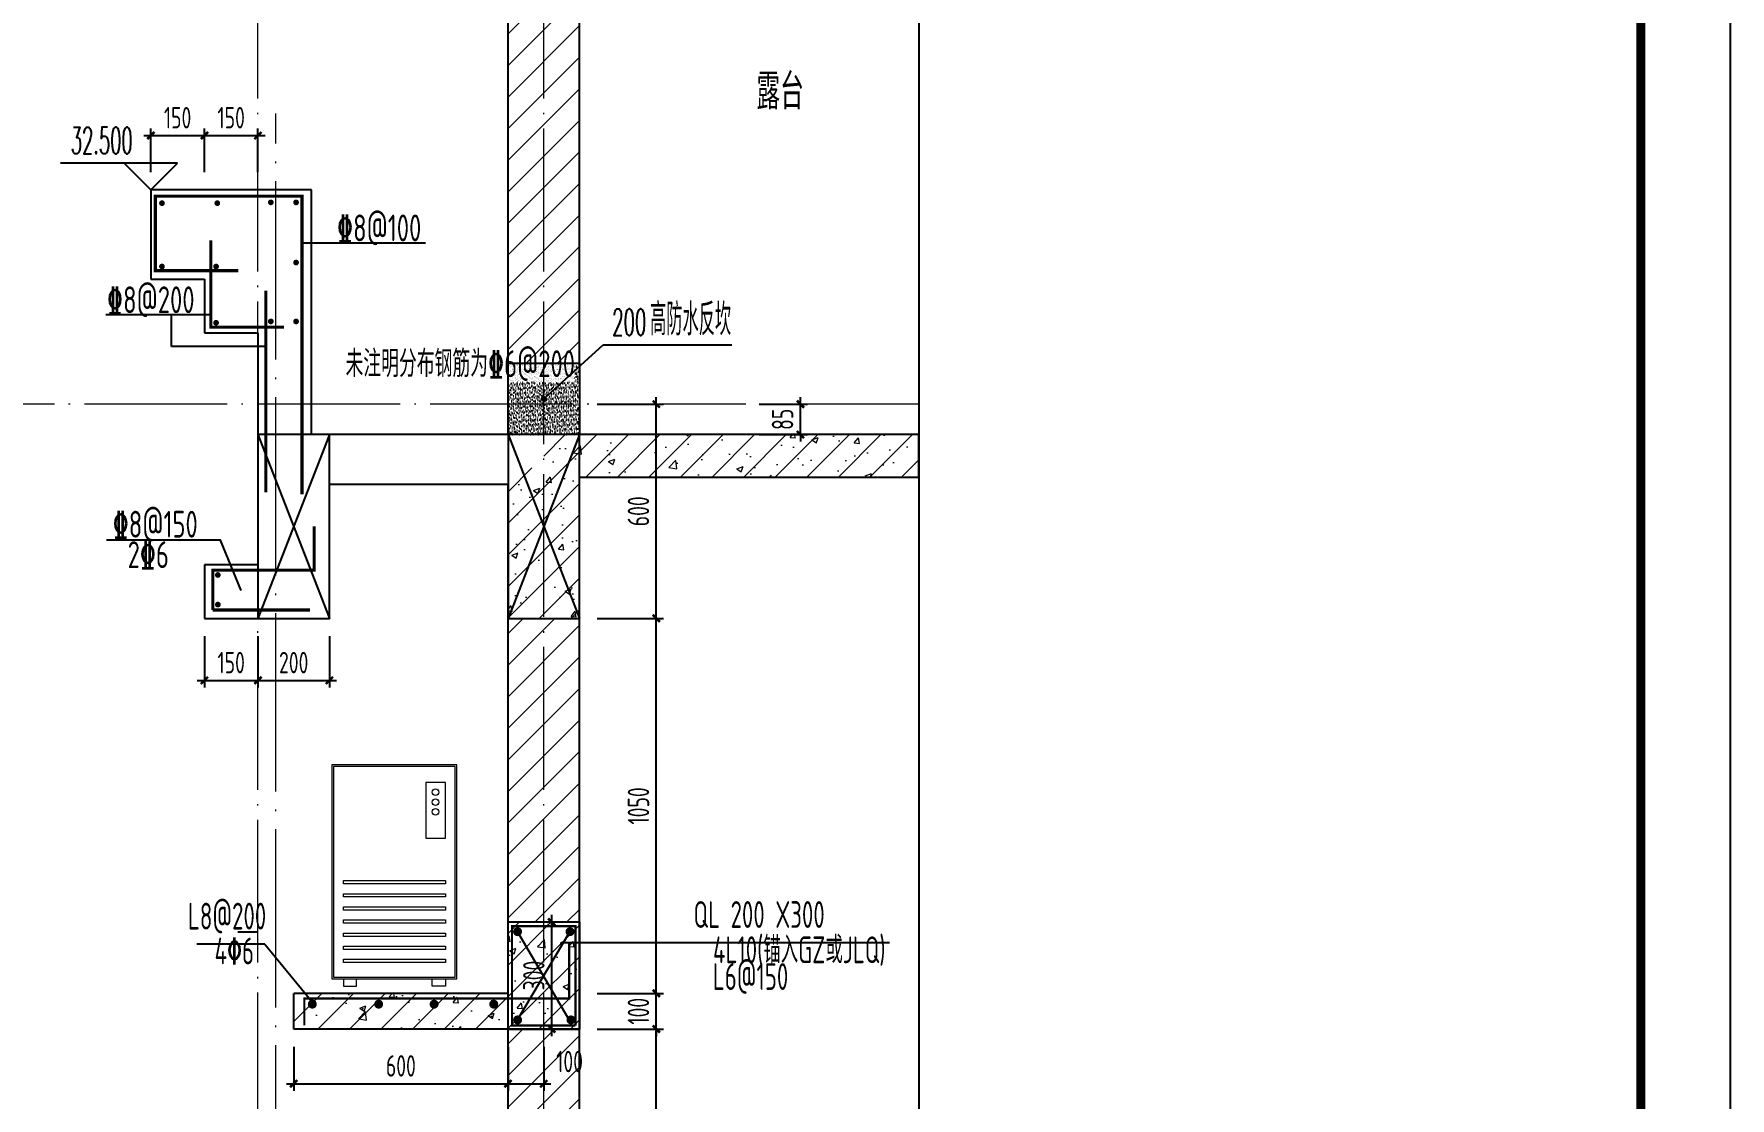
# Model space of a CAD drawing. Extents: x -1712635 to -854203, y -534641 to -21985.
# Drawn here: x -974225 to -969477, y -151334 to -148354 of the extents above; entities that cross this region are included whole.
import ezdxf
from ezdxf.enums import TextEntityAlignment as Align

# ---------------------------------------------------------------- set-up
doc = ezdxf.new("R2010")
doc.units = 0
doc.header["$LTSCALE"] = 1000
doc.linetypes.add('DOTE', pattern=[2.42, 2, -0.2, 0.02, -0.2])
doc.linetypes.add('H3普通虚线', pattern=[4.2, 3, -1.2])
doc.layers.get('0').update_dxf_attribs({"linetype": 'CONTINUOUS'})
doc.layers.get('Defpoints').update_dxf_attribs({"linetype": 'CONTINUOUS'})
for name, color, linetype in [('DIM', 2, 'CONTINUOUS'), ('DIM_ELEV', 3, 'CONTINUOUS'), ('DIM_IDEN', 67, 'CONTINUOUS'), ('DIM_SYMB', 3, 'CONTINUOUS'), ('PUB_TEXT', 2, 'CONTINUOUS'), ('REIN', 6, 'CONTINUOUS'), ('REIND', 1, 'CONTINUOUS'), ('REINL', 1, 'CONTINUOUS'), ('S-BEAM-LINE2', 4, 'H3普通虚线'), ('S-大样-砼线', 7, 'CONTINUOUS'), ('S-引出线', 40, 'CONTINUOUS'), ('TEXT', 2, 'CONTINUOUS'), ('WALL', 2, 'CONTINUOUS'), ('yichutu', 7, 'CONTINUOUS'), ('立面-看线', 251, 'CONTINUOUS')]:
    doc.layers.add(name, color=color, linetype=linetype)
for name, color, linetype, lineweight in [('DOTE', 19, 'DOTE', 9), ('PUB_HATCH', 8, 'CONTINUOUS', 9), ('图框', 9, 'CONTINUOUS', 18), ('平面-空调室外机', 143, 'CONTINUOUS', 9)]:
    doc.layers.add(name, color=color, linetype=linetype, lineweight=lineweight)
doc.styles.add('_TCH_DIM', font='SIMPLEX.shx', dxfattribs={"width": 0.7, "bigfont": 'GBCBIG.shx'})
doc.styles.add('DIM_FONT_T3', font='SIMPLEX', dxfattribs={"width": 0.705882, "bigfont": 'GBCBIG'})
doc.styles.add('TSSD_DIMENSION', font='Tssdeng.shx', dxfattribs={"width": 0.7, "bigfont": 'tssdchn.shx'})
doc.styles.add('TSSD_Label', font='Tssdeng.shx', dxfattribs={"width": 0.7, "bigfont": 'hztxt.shx'})
doc.styles.add('TSSD_REIN', font='tssdeng.shx', dxfattribs={"width": 0.7, "height": 300, "bigfont": 'tssdchn.shx'})
doc.dimstyles.new('TSSD_20_20', dxfattribs={"dimtxt": 60, "dimasz": 20, "dimexe": 20, "dimexo": 50, "dimgap": 20, "dimtad": 1, "dimdec": 0, "dimzin": 0, "dimdsep": 46, "dimtxsty": 'TSSD_DIMENSION', "dimblk": 'ARCHTICK', "dimblk1": 'ARCHTICK', "dimblk2": 'ARCHTICK', "dimcen": 0, "dimdle": 20, "dimclrt": 7, "dimadec": 0, "dimazin": 0, "dimtfac": 1, "dimtdec": 0, "dimtix": 1, "dimtmove": 2, "dimatfit": 3, "dimfxl": 0, "dimtolj": 1, "dimtzin": 0, "dimarcsym": 0})
pattern_1 = [(45, (-1569657.01, 4552.52), (-44.194174, 44.194174), []), (50, (-1569657.01, 4552.52), (179.315046, -15.688034), [18.75, -206.25]), (355, (-1569657.01, 4552.52), (-34.687833, 188.048033), [15, -165]), (100.4514, (-1569642.07, 4551.21), (144.627345, 172.359886), [15.93505, -175.28553]), (46.1842, (-1569657, 4602.52), (266.81026, -41.37975), [28.125, -309.375]), (96.6356, (-1569634.78, 4599.07), (233.66568, 243.52947), [23.90257, -262.92825]), (351.1842, (-1569657, 4602.52), (233.66549, 243.52965), [22.5, -247.5]), (21, (-1569632.01, 4590.02), (149.226763, -100.654723), [18.75, -206.25]), (326, (-1569632.01, 4590.02), (60.828833, 181.28751), [15, -165]), (71.4514, (-1569619.58, 4581.63), (210.055657, 80.632624), [15.93505, -175.28553]), (37.5, (-1569657.01, 4552.52), (3.039964, 83.2234635), [0, -163, 0, -167.5, 0, -165.625]), (7.5, (-1569657.01, 4552.52), (65.767384, 98.602928), [0, -95.5, 0, -159.25, 0, -63.125]), (327.5, (-1569712.76, 4552.52), (133.455609, -5.638718), [0, -62.5, 0, -195, 0, -258.75]), (317.5, (-1569737.76, 4552.52), (145.796542, 25.026246), [0, -81.25, 0, -129.5, 0, -183.75])]
pattern_2 = [(45, (-1569657.01, 4597.395), (-44.1941915, 44.1941915), [])]

# ---------------------------------------------------------------- blocks, each defined once
blk = doc.blocks.new('GFDDDDRG')
at = {"layer": '图框'}
blk.add_lwpolyline([(923309.8, -107437), (923309.8, -159999.5), (893609.8, -159999.5), (893609.8, -107437)], close=True, dxfattribs=at)
blk.add_lwpolyline([(923309.8, -107437), (923309.8, -159999.5), (893609.8, -159999.5), (893609.8, -107437)], close=True, dxfattribs=at)
at = {"layer": '图框', "const_width": 50}
blk.add_lwpolyline([(894109.8, -159499.5), (922809.8, -159499.5), (922809.8, -108687), (894109.8, -108687)], close=True, dxfattribs=at)
blk = doc.blocks.new('yct-1051-594-26275-14850-25-1002.0')
at = {"layer": 'yichutu', "color": 7}
blk.add_lwpolyline([(0, 0), (0, 14850), (26275, 14850), (26275, 0)], close=True, dxfattribs=at)
blk = doc.blocks.new('kongtiao')
for p, q in [((-338.7, 49), (-338.7, -550.8)), ((11, 49), (-338.7, 49)), ((11, -550.8), (11, 49)), ((-334.1, 44.4), (-334.1, -546.2)), ((6.4, 44.4), (-334.1, 44.4)), ((6.4, -546.2), (6.4, 44.4)), ((-76.2, -0.5), (-76.2, -156.5)), ((-21.1, -0.5), (-76.2, -0.5)), ((-21.1, -156.5), (-21.1, -0.5)), ((-76.2, -156.5), (-21.1, -156.5)), ((-338.7, -550.8), (11, -550.8)), ((-334.1, -546.2), (6.4, -546.2)), ((-306.6, -550.8), (-306.6, -571.2)), ((-269.8, -571.2), (-269.8, -550.8)), ((-57.9, -571.2), (-57.9, -550.8)), ((-21.1, -550.8), (-21.1, -571.2)), ((-306.6, -571.2), (-269.8, -571.2)), ((-21.1, -571.2), (-57.9, -571.2))]:
    blk.add_line(p, q)
for points in [[(-306.6, -275.4), (-21.1, -275.4), (-21.1, -284.6), (-306.6, -284.6)], [(-306.6, -312.1), (-21.1, -312.1), (-21.1, -321.3), (-306.6, -321.3)], [(-306.6, -348.8), (-21.1, -348.8), (-21.1, -358), (-306.6, -358)], [(-306.6, -385.6), (-21.1, -385.6), (-21.1, -394.7), (-306.6, -394.7)], [(-306.6, -422.3), (-21.1, -422.3), (-21.1, -431.5), (-306.6, -431.5)], [(-306.6, -459), (-21.1, -459), (-21.1, -468.2), (-306.6, -468.2)], [(-306.6, -495.7), (-21.1, -495.7), (-21.1, -504.9), (-306.6, -504.9)]]:
    blk.add_lwpolyline(points, close=True)
for centre in [(-48.7, -28), (-48.7, -55.6), (-48.7, -83.1)]:
    blk.add_circle(centre, 9.18)
blk = doc.blocks.new('_ArchTick')
at = {"color": 0, "const_width": 0.35}
blk.add_lwpolyline([(-0.5, -0.5), (0.5, 0.5)], dxfattribs=at)
blk = doc.blocks.new('*D3132')
at = {"layer": 'Defpoints', "color": 0}
for p in [(-973747.8, -148638.2), (-973897.8, -148790.5), (-973747.8, -148790.5)]:
    blk.add_point(p, dxfattribs=at)
at = {"layer": 'DIM', "color": 0, "lineweight": -2}
for p, q in [((-973897.8, -148740.5), (-973897.8, -148618.2)), ((-973747.8, -148740.5), (-973747.8, -148618.2)), ((-973917.8, -148638.2), (-973727.8, -148638.2))]:
    blk.add_line(p, q, dxfattribs=at)
at = {"layer": 'DIM', "color": 0, "lineweight": -2, "xscale": 20, "yscale": 20, "zscale": 20, "rotation": 180}
blk.add_blockref('_ArchTick', (-973897.8, -148638.2), dxfattribs=at)
at = {"layer": 'DIM', "color": 0, "lineweight": -2, "xscale": 20, "yscale": 20, "zscale": 20}
blk.add_blockref('_ArchTick', (-973747.8, -148638.2), dxfattribs=at)
at = {"layer": 'DIM', "color": 7, "insert": (-973822.8, -148588.2), "char_height": 60, "attachment_point": 5, "style": 'TSSD_DIMENSION'}
blk.add_mtext('\\A1;150', dxfattribs=at)
blk = doc.blocks.new('*D3133')
at = {"layer": 'Defpoints', "color": 0}
for p in [(-973597.8, -148638.2), (-973747.8, -148790.5), (-973597.8, -148790.5)]:
    blk.add_point(p, dxfattribs=at)
at = {"layer": 'DIM', "color": 0, "lineweight": -2}
for p, q in [((-973747.8, -148740.5), (-973747.8, -148618.2)), ((-973597.8, -148740.5), (-973597.8, -148618.2)), ((-973767.8, -148638.2), (-973577.8, -148638.2))]:
    blk.add_line(p, q, dxfattribs=at)
at = {"layer": 'DIM', "color": 0, "lineweight": -2, "xscale": 20, "yscale": 20, "zscale": 20, "rotation": 180}
blk.add_blockref('_ArchTick', (-973747.8, -148638.2), dxfattribs=at)
at = {"layer": 'DIM', "color": 0, "lineweight": -2, "xscale": 20, "yscale": 20, "zscale": 20}
blk.add_blockref('_ArchTick', (-973597.8, -148638.2), dxfattribs=at)
at = {"layer": 'DIM', "color": 7, "insert": (-973672.8, -148588.2), "char_height": 60, "attachment_point": 5, "style": 'TSSD_DIMENSION'}
blk.add_mtext('\\A1;150', dxfattribs=at)
blk = doc.blocks.new('*D3138')
at = {"layer": 'Defpoints', "color": 0}
for p in [(-972245.1, -149390.5), (-972079.2, -149390.5), (-972245.1, -149475.5)]:
    blk.add_point(p, dxfattribs=at)
at = {"layer": 'DIM', "color": 0, "lineweight": -2}
for p, q in [((-972079.2, -149390.5), (-972079.2, -149370.5)), ((-972195.1, -149390.5), (-972059.2, -149390.5)), ((-972079.2, -149475.5), (-972079.2, -149390.5)), ((-972195.1, -149475.5), (-972059.2, -149475.5)), ((-972079.2, -149475.5), (-972079.2, -149495.5))]:
    blk.add_line(p, q, dxfattribs=at)
at = {"layer": 'DIM', "color": 0, "lineweight": -2, "xscale": 20, "yscale": 20, "zscale": 20}
for p, rotation in [((-972079.2, -149390.5), 270), ((-972079.2, -149475.5), 90)]:
    blk.add_blockref('_ArchTick', p, dxfattribs=dict(at, rotation=rotation))
at = {"layer": 'DIM', "color": 7, "insert": (-972129.2, -149433), "char_height": 60, "attachment_point": 5, "rotation": 90, "style": 'TSSD_DIMENSION'}
blk.add_mtext('\\A1;85', dxfattribs=at)
blk = doc.blocks.new('*D3191')
at = {"layer": 'Defpoints', "color": 0}
for p in [(-972897.8, -150840.5), (-972775.5, -150840.5), (-972897.8, -151140.5)]:
    blk.add_point(p, dxfattribs=at)
at = {"layer": 'DIM', "color": 0, "lineweight": -2}
for p, q in [((-972847.8, -150840.5), (-972755.5, -150840.5)), ((-972775.5, -151160.5), (-972775.5, -150820.5)), ((-972847.8, -151140.5), (-972755.5, -151140.5))]:
    blk.add_line(p, q, dxfattribs=at)
at = {"layer": 'DIM', "color": 0, "lineweight": -2, "xscale": 20, "yscale": 20, "zscale": 20}
for p, rotation in [((-972775.5, -150840.5), 90), ((-972775.5, -151140.5), 270)]:
    blk.add_blockref('_ArchTick', p, dxfattribs=dict(at, rotation=rotation))
at = {"layer": 'DIM', "color": 7, "insert": (-972825.5, -150990.5), "char_height": 60, "attachment_point": 5, "rotation": 90, "style": 'TSSD_DIMENSION'}
blk.add_mtext('\\A1;300', dxfattribs=at)
blk = doc.blocks.new('*D3192')
at = {"layer": 'Defpoints', "color": 0}
for p in [(-973497.8, -151140.5), (-972897.8, -151140.5), (-972897.8, -151293.6)]:
    blk.add_point(p, dxfattribs=at)
at = {"layer": 'DIM', "color": 0, "lineweight": -2}
for p, q in [((-973497.8, -151190.5), (-973497.8, -151313.6)), ((-972897.8, -151190.5), (-972897.8, -151313.6)), ((-973517.8, -151293.6), (-972877.8, -151293.6))]:
    blk.add_line(p, q, dxfattribs=at)
at = {"layer": 'DIM', "color": 0, "lineweight": -2, "xscale": 20, "yscale": 20, "zscale": 20, "rotation": 180}
blk.add_blockref('_ArchTick', (-973497.8, -151293.6), dxfattribs=at)
at = {"layer": 'DIM', "color": 0, "lineweight": -2, "xscale": 20, "yscale": 20, "zscale": 20}
blk.add_blockref('_ArchTick', (-972897.8, -151293.6), dxfattribs=at)
at = {"layer": 'DIM', "color": 7, "insert": (-973197.8, -151243.6), "char_height": 60, "attachment_point": 5, "style": 'TSSD_DIMENSION'}
blk.add_mtext('\\A1;600', dxfattribs=at)
blk = doc.blocks.new('*D3193')
at = {"layer": 'Defpoints', "color": 0}
for p in [(-972897.8, -151140.5), (-972797.8, -151140.5), (-972797.8, -151293.6)]:
    blk.add_point(p, dxfattribs=at)
at = {"layer": 'DIM', "color": 0, "lineweight": -2}
for p, q in [((-972897.8, -151190.5), (-972897.8, -151313.6)), ((-972797.8, -151190.5), (-972797.8, -151313.6)), ((-972917.8, -151293.6), (-972777.8, -151293.6))]:
    blk.add_line(p, q, dxfattribs=at)
at = {"layer": 'DIM', "color": 0, "lineweight": -2, "xscale": 20, "yscale": 20, "zscale": 20, "rotation": 180}
blk.add_blockref('_ArchTick', (-972897.8, -151293.6), dxfattribs=at)
at = {"layer": 'DIM', "color": 0, "lineweight": -2, "xscale": 20, "yscale": 20, "zscale": 20}
blk.add_blockref('_ArchTick', (-972797.8, -151293.6), dxfattribs=at)
at = {"layer": 'DIM', "color": 7, "insert": (-972725.4, -151231.4), "char_height": 60, "attachment_point": 5, "style": 'TSSD_DIMENSION'}
blk.add_mtext('\\A1;100', dxfattribs=at)
blk = doc.blocks.new('*D3194')
at = {"layer": 'Defpoints', "color": 0}
for p in [(-972697.8, -149390.5), (-972482.6, -149390.5), (-972697.8, -149990.5)]:
    blk.add_point(p, dxfattribs=at)
at = {"layer": 'DIM', "color": 0, "lineweight": -2}
for p, q in [((-972482.6, -150010.5), (-972482.6, -149370.5)), ((-972647.8, -149390.5), (-972462.6, -149390.5)), ((-972647.8, -149990.5), (-972462.6, -149990.5))]:
    blk.add_line(p, q, dxfattribs=at)
at = {"layer": 'DIM', "color": 0, "lineweight": -2, "xscale": 20, "yscale": 20, "zscale": 20}
for p, rotation in [((-972482.6, -149390.5), 90), ((-972482.6, -149990.5), 270)]:
    blk.add_blockref('_ArchTick', p, dxfattribs=dict(at, rotation=rotation))
at = {"layer": 'DIM', "color": 7, "insert": (-972532.6, -149690.5), "char_height": 60, "attachment_point": 5, "rotation": 90, "style": 'TSSD_DIMENSION'}
blk.add_mtext('\\A1;600', dxfattribs=at)
blk = doc.blocks.new('*D3195')
at = {"layer": 'Defpoints', "color": 0}
for p in [(-972697.8, -149990.5), (-972482.6, -149990.5), (-972697.8, -151040.5)]:
    blk.add_point(p, dxfattribs=at)
at = {"layer": 'DIM', "color": 0, "lineweight": -2}
for p, q in [((-972647.8, -149990.5), (-972462.6, -149990.5)), ((-972482.6, -151060.5), (-972482.6, -149970.5)), ((-972647.8, -151040.5), (-972462.6, -151040.5))]:
    blk.add_line(p, q, dxfattribs=at)
at = {"layer": 'DIM', "color": 0, "lineweight": -2, "xscale": 20, "yscale": 20, "zscale": 20}
for p, rotation in [((-972482.6, -149990.5), 90), ((-972482.6, -151040.5), 270)]:
    blk.add_blockref('_ArchTick', p, dxfattribs=dict(at, rotation=rotation))
at = {"layer": 'DIM', "color": 7, "insert": (-972532.6, -150515.5), "char_height": 60, "attachment_point": 5, "rotation": 90, "style": 'TSSD_DIMENSION'}
blk.add_mtext('\\A1;1050', dxfattribs=at)
blk = doc.blocks.new('*D3196')
at = {"layer": 'Defpoints', "color": 0}
for p in [(-972697.8, -151040.5), (-972482.6, -151040.5), (-972697.8, -151140.5)]:
    blk.add_point(p, dxfattribs=at)
at = {"layer": 'DIM', "color": 0, "lineweight": -2}
for p, q in [((-972647.8, -151040.5), (-972462.6, -151040.5)), ((-972482.6, -151040.5), (-972482.6, -151020.5)), ((-972482.6, -151140.5), (-972482.6, -151040.5)), ((-972647.8, -151140.5), (-972462.6, -151140.5)), ((-972482.6, -151140.5), (-972482.6, -151160.5))]:
    blk.add_line(p, q, dxfattribs=at)
at = {"layer": 'DIM', "color": 0, "lineweight": -2, "xscale": 20, "yscale": 20, "zscale": 20}
for p, rotation in [((-972482.6, -151040.5), 270), ((-972482.6, -151140.5), 90)]:
    blk.add_blockref('_ArchTick', p, dxfattribs=dict(at, rotation=rotation))
at = {"layer": 'DIM', "color": 7, "insert": (-972532.6, -151090.5), "char_height": 60, "attachment_point": 5, "rotation": 90, "style": 'TSSD_DIMENSION'}
blk.add_mtext('\\A1;100', dxfattribs=at)
blk = doc.blocks.new('*D3197')
at = {"layer": 'Defpoints', "color": 0}
for p in [(-972697.8, -151140.5), (-972482.6, -151140.5), (-972697.8, -152190.5)]:
    blk.add_point(p, dxfattribs=at)
at = {"layer": 'DIM', "color": 0, "lineweight": -2}
for p, q in [((-972647.8, -151140.5), (-972462.6, -151140.5)), ((-972482.6, -152210.5), (-972482.6, -151120.5)), ((-972647.8, -152190.5), (-972462.6, -152190.5))]:
    blk.add_line(p, q, dxfattribs=at)
at = {"layer": 'DIM', "color": 0, "lineweight": -2, "xscale": 20, "yscale": 20, "zscale": 20}
for p, rotation in [((-972482.6, -151140.5), 90), ((-972482.6, -152190.5), 270)]:
    blk.add_blockref('_ArchTick', p, dxfattribs=dict(at, rotation=rotation))
at = {"layer": 'DIM', "color": 7, "insert": (-972532.6, -151665.5), "char_height": 60, "attachment_point": 5, "rotation": 90, "style": 'TSSD_DIMENSION'}
blk.add_mtext('\\A1;1050', dxfattribs=at)
blk = doc.blocks.new('*D3208')
at = {"layer": 'Defpoints', "color": 0}
for p in [(-973747.8, -149990.5), (-973597.8, -149990.5), (-973597.8, -150164.2)]:
    blk.add_point(p, dxfattribs=at)
at = {"layer": 'DIM', "color": 0, "lineweight": -2}
for p, q in [((-973747.8, -150040.5), (-973747.8, -150184.2)), ((-973597.8, -150040.5), (-973597.8, -150184.2)), ((-973767.8, -150164.2), (-973577.8, -150164.2))]:
    blk.add_line(p, q, dxfattribs=at)
at = {"layer": 'DIM', "color": 0, "lineweight": -2, "xscale": 20, "yscale": 20, "zscale": 20, "rotation": 180}
blk.add_blockref('_ArchTick', (-973747.8, -150164.2), dxfattribs=at)
at = {"layer": 'DIM', "color": 0, "lineweight": -2, "xscale": 20, "yscale": 20, "zscale": 20}
blk.add_blockref('_ArchTick', (-973597.8, -150164.2), dxfattribs=at)
at = {"layer": 'DIM', "color": 7, "insert": (-973672.8, -150114.2), "char_height": 60, "attachment_point": 5, "style": 'TSSD_DIMENSION'}
blk.add_mtext('\\A1;150', dxfattribs=at)
blk = doc.blocks.new('*D3209')
at = {"layer": 'Defpoints', "color": 0}
for p in [(-973597.8, -149990.5), (-973397.8, -149990.5), (-973397.8, -150164.2)]:
    blk.add_point(p, dxfattribs=at)
at = {"layer": 'DIM', "color": 0, "lineweight": -2}
for p, q in [((-973597.8, -150040.5), (-973597.8, -150184.2)), ((-973397.8, -150040.5), (-973397.8, -150184.2)), ((-973617.8, -150164.2), (-973377.8, -150164.2))]:
    blk.add_line(p, q, dxfattribs=at)
at = {"layer": 'DIM', "color": 0, "lineweight": -2, "xscale": 20, "yscale": 20, "zscale": 20, "rotation": 180}
blk.add_blockref('_ArchTick', (-973597.8, -150164.2), dxfattribs=at)
at = {"layer": 'DIM', "color": 0, "lineweight": -2, "xscale": 20, "yscale": 20, "zscale": 20}
blk.add_blockref('_ArchTick', (-973397.8, -150164.2), dxfattribs=at)
at = {"layer": 'DIM', "color": 7, "insert": (-973497.8, -150114.2), "char_height": 60, "attachment_point": 5, "style": 'TSSD_DIMENSION'}
blk.add_mtext('\\A1;200', dxfattribs=at)
blk = doc.blocks.new('20210809.02274857')
at = {"layer": 'REIN', "const_width": 9}
for points in [[(87525.4, 67531.6), (87293.1, 67531.6), (87293.1, 67739.9), (87703.5, 67739.9), (87703.5, 66904.9)], [(87448.4, 67616), (87448.4, 67373.2), (87652.9, 67373.2)], [(87602.4, 66910.5), (87602.4, 67475.3)], [(87453.8, 66580.9), (87453.8, 66692.7), (87737.7, 66692.7), (87737.7, 66815.7)], [(87453.8, 66580.9), (87726.3, 66580.9)]]:
    blk.add_lwpolyline(points, dxfattribs=at)
at = {"layer": 'REIN', "const_width": 8}
for points in [[(87307.5, 67720.3, 1), (87315.5, 67720.3, 1)], [(87462.4, 67720.3, 1), (87470.4, 67720.3, 1)], [(87612.2, 67722.6, 1), (87620.2, 67722.6, 1)], [(87682.9, 67722.6, 1), (87690.9, 67722.6, 1)], [(87307.5, 67542.9, 1), (87315.5, 67542.9, 1)], [(87459, 67542.9, 1), (87467, 67542.9, 1)], [(87682.9, 67554.1, 1), (87690.9, 67554.1, 1)], [(87459, 67385.4, 1), (87467, 67385.4, 1)], [(87612.2, 67389.2, 1), (87620.2, 67389.2, 1)], [(87682.9, 67389.2, 1), (87690.9, 67389.2, 1)], [(87464, 66679.1, 1), (87472, 66679.1, 1)], [(87464, 66596.2, 1), (87472, 66596.2, 1)]]:
    blk.add_lwpolyline(points, format="xyb", close=True, dxfattribs=at)
at = {"layer": 'S-引出线'}
for p, q in [((87703.5, 67609.5), (88049.7, 67609.5)), ((87154.5, 67408.2), (87448.4, 67408.2)), ((87338.1, 67319.1), (87338.1, 67408.2)), ((87602.4, 67319.1), (87338.1, 67319.1))]:
    blk.add_line(p, q, dxfattribs=at)
blk.add_lwpolyline([(87533, 66635.5), (87475, 66777), (87156.6, 66777)], dxfattribs=at)
at = {"layer": 'TEXT', "style": 'TSSD_REIN', "width": 0.7}
for s, p in [('%%1328@100', (87801.6, 67613.6)), ('%%1328@200', (87157.6, 67412.4)), ('未注明分布钢筋为%%1326@200', (87825.3, 67233.3)), ('%%1328@150', (87173.6, 66783.8)), ('2%%1326', (87215.4, 66698.6))]:
    blk.add_text(s, height=75, rotation=0, dxfattribs=at).set_placement(p)
blk = doc.blocks.new('20210809.03133446')
at = {"layer": 'S-大样-砼线'}
for p, q in [((87154.5, 67095.9), (87354.5, 66580.9)), ((87354.5, 67095.9), (87154.5, 66580.9))]:
    blk.add_line(p, q, dxfattribs=at)
blk.add_lwpolyline([(87354.5, 67095.9), (87154.5, 67095.9), (87154.5, 66580.9), (87354.5, 66580.9)], close=True, dxfattribs=at)
blk = doc.blocks.new('QL-3')
at = {"layer": 'REIND', "const_width": 12.5}
for points in [[(312893.5, 71264.4, 1), (312881, 71264.4, 1)], [(313040.3, 71264.4, 1), (313027.8, 71264.4, 1)], [(312893.5, 71017.4, 1), (312881, 71017.4, 1)], [(313043, 71017.4, 1), (313030.5, 71017.4, 1)]]:
    blk.add_lwpolyline(points, format="xyb", close=True, dxfattribs=at)
at = {"layer": 'REINL', "const_width": 6.25}
blk.add_lwpolyline([(313049.7, 71001.6), (313049.7, 71280), (312871.7, 71280), (312871.7, 71001.8), (313049.3, 71001.8)], dxfattribs=at)
at = {"layer": 'S-BEAM-LINE2'}
for p, q in [((312887.3, 71017.4), (313034, 71264.4)), ((312887.3, 71264.4), (313034, 71014.1))]:
    blk.add_line(p, q, dxfattribs=at)
blk.add_lwpolyline([(312860.5, 71291.8), (313060.4, 71291.8), (313060.4, 70991.8), (312860.5, 70991.8)], close=True, dxfattribs=at)
at = {"layer": 'TEXT'}
blk.add_line((313009.3, 71233.9), (313928.2, 71233.9), dxfattribs=at)
at = {"layer": 'TEXT', "style": 'TSSD_Label', "width": 0.65}
for s, p in [('QL 200 X300', (313747.1, 71252.6)), ('4L10(锚入GZ或JLQ)', (313917.4, 71153.8)), ('L6@150', (313645.1, 71078.8))]:
    blk.add_text(s, height=75, dxfattribs=at).set_placement(p, align=Align.BOTTOM_RIGHT)
blk = doc.blocks.new('BW-27856318', base_point=(594987.6, -571981, 0))
at = {"layer": 'REIND', "const_width": 12.5}
for points in [[(595320.6, -571921.5, 1), (595308.1, -571921.5, 1)], [(595506.4, -571921.5, 1), (595493.9, -571921.5, 1)], [(595661.6, -571921.5, 1), (595649.1, -571921.5, 1)], [(595828.6, -571921.5, 1), (595816.1, -571921.5, 1)]]:
    blk.add_lwpolyline(points, format="xyb", close=True, dxfattribs=at)
at = {"layer": 'REINL', "const_width": 6.25}
blk.add_lwpolyline([(595292.1, -571981), (595292.1, -571905.9), (596033.8, -571905.9), (596033.8, -571750.9)], dxfattribs=at)
at = {"layer": 'TEXT', "extrusion": (1.22465e-16, 0, -1)}
blk.add_line((595181.1, -571753.7), (594991, -571753.7), dxfattribs=at)
at = {"layer": 'TEXT'}
blk.add_line((595181.1, -571753.7), (595314.3, -571915.2), dxfattribs=at)
at = {"layer": 'TEXT', "style": 'TSSD_Label', "width": 0.65}
for s, p in [('L8@200', (595185.3, -571735)), ('4%%1306', (595151.2, -571832.5))]:
    blk.add_text(s, height=75, dxfattribs=at).set_placement(p, align=Align.BOTTOM_RIGHT)
blk = doc.blocks.new('20210902.15310781')
at = {"layer": 'DOTE', "color": 1, "linetype": 'DOTE', "ltscale": 0.2}
for p, q in [((86029, -133245.9), (86029, -113645.9)), ((86829, -133245.9), (86829, -113645.9)), ((87879, -117645.9), (84878.9, -117645.9))]:
    blk.add_line(p, q, dxfattribs=at)
at = {"layer": 'DOTE', "ltscale": 0.25}
blk.add_line((86079, -132645.9), (86079, -116832.2), dxfattribs=at)

msp = doc.modelspace()

# ---------------------------------------------------------------- hatches: boundary and pattern name
at = {"layer": 'PUB_HATCH'}
h = msp.add_hatch(dxfattribs=at)
h.set_pattern_fill('普通砖', color=256, scale=25, style=0)
h.set_pattern_definition(pattern_2)
h.paths.add_polyline_path([(-972697.81, -149275.52), (-972697.81, -147090.52), (-972897.81, -147090.52), (-972897.81, -149275.52)])
h = msp.add_hatch(dxfattribs=at)
h.set_pattern_fill('钢筋混凝土', color=256, scale=25, style=0)
h.set_pattern_definition(pattern_1)
h.paths.add_polyline_path([(-971747.81, -149475.52), (-972797.81, -149475.52), (-972797.81, -149555.52), (-972697.81, -149595.52), (-971747.81, -149595.52)])
h = msp.add_hatch(dxfattribs=at)
h.set_pattern_fill('钢筋混凝土', color=256, scale=25, style=0)
h.set_pattern_definition(pattern_1)
h.paths.add_polyline_path([(-972697.81, -149990.52), (-972697.81, -149595.52), (-972797.81, -149555.52), (-972897.81, -149595.52), (-972897.81, -149990.52)])
h = msp.add_hatch(dxfattribs=at)
h.set_pattern_fill('普通砖', color=256, scale=25, style=0)
h.set_pattern_definition(pattern_2)
h.paths.add_polyline_path([(-972897.81, -150840.52), (-972697.81, -150840.52), (-972697.81, -149990.52), (-972897.81, -149990.52)])
h = msp.add_hatch(dxfattribs=at)
h.set_pattern_fill('钢筋混凝土', color=256, scale=25, style=0)
h.set_pattern_definition(pattern_1)
h.paths.add_polyline_path([(-972897.81, -151040.52), (-972697.81, -151140.52), (-972697.81, -150840.52), (-972897.81, -150840.52)])
h = msp.add_hatch(dxfattribs=at)
h.set_pattern_fill('钢筋混凝土', color=256, scale=25, style=0)
h.set_pattern_definition(pattern_1)
h.paths.add_polyline_path([(-972697.81, -151140.52), (-972897.81, -151040.52), (-973497.81, -151040.52), (-973497.81, -151140.52)])
h = msp.add_hatch(dxfattribs=at)
h.set_pattern_fill('普通砖', color=256, scale=25, style=0)
h.set_pattern_definition(pattern_2)
h.paths.add_polyline_path([(-972697.81, -152175.52), (-972697.81, -151140.52), (-972897.81, -151140.52), (-972897.81, -152175.52)])
at = {"layer": '立面-看线'}
h = msp.add_hatch(dxfattribs=at)
h.set_pattern_fill('碎沙', color=256, scale=4)
h.set_pattern_definition([(37.5, (-1773951.054, -534837.4675), (-0.32000626, 9.78826475), [0, -7.7216, 0, -8.636, 0, -8.255]), (7.5, (-1773951.054, -534837.467), (8.99046566, 14.33650201), [0, -4.1656, 0, -6.9596, 0, -2.667]), (327.5, (-1773957.302, -534837.4675), (15.819847405, 0.02874369), [0, -2.54, 0, -9.144, 0, -11.938]), (317.5, (-1773957.302, -534837.467), (15.27112905, 4.45858647), [0, -1.27, 0, -5.9944, 0, -6.858])])
h.paths.add_polyline_path([(-972897.81, -149475.52), (-972697.81, -149475.52), (-972697.81, -149275.52), (-972897.81, -149275.52)])

# ---------------------------------------------------------------- linework, layer by layer
at = {"layer": 'DIM_ELEV'}
for p, q in [((-973822.81, -148715.52), (-974150.81, -148715.52)), ((-973897.81, -148790.52), (-973972.81, -148715.52)), ((-973897.81, -148790.52), (-973822.81, -148715.52))]:
    msp.add_line(p, q, dxfattribs=at)
at = {"layer": 'DIM_IDEN'}
for p, q in [((-972797.81, -149375.51), (-972631, -149224)), ((-972631, -149224), (-972270.83, -149224)), ((-973597.81, -150869.21), (-973654.42, -150869.21))]:
    msp.add_line(p, q, dxfattribs=at)
at = {"layer": 'DIM_IDEN', "const_width": 8.33}
msp.add_lwpolyline([(-972800.9, -149378.32, 1), (-972794.73, -149372.71, 1)], format="xyb", close=True, dxfattribs=at)
at = {"layer": 'DIM_SYMB'}
msp.add_lwpolyline([(-971747.81, -145970.52), (-971747.81, -155602.39), (-971695.31, -155621.5), (-971800.31, -155640.01), (-971747.81, -155658.64), (-971747.81, -165290.52)], dxfattribs=at)
at = {"layer": 'WALL'}
for p, q in [((-972897.81, -149275.52), (-972897.81, -147090.52)), ((-972697.81, -149275.52), (-972697.81, -147090.52)), ((-973447.81, -148790.52), (-973897.81, -148790.52)), ((-973897.81, -148790.52), (-973897.81, -149040.52)), ((-973447.81, -149475.52), (-973447.81, -148790.52)), ((-973897.81, -149040.52), (-973747.81, -149040.52)), ((-973747.81, -149040.52), (-973747.81, -149190.52)), ((-973747.81, -149190.52), (-973597.81, -149190.52)), ((-973597.81, -149190.52), (-973597.81, -149840.52)), ((-972897.81, -149275.52), (-972697.81, -149275.52)), ((-973397.81, -149475.52), (-973497.81, -149475.52)), ((-972797.81, -149475.52), (-973397.81, -149475.52)), ((-971747.81, -149475.52), (-972797.81, -149475.52)), ((-971747.81, -149595.52), (-971747.81, -149475.52)), ((-972897.81, -149615.52), (-973397.81, -149615.52)), ((-973397.81, -149990.52), (-973397.81, -149615.52)), ((-972897.81, -149990.52), (-972897.81, -149615.52)), ((-971747.81, -149595.52), (-972697.81, -149595.52)), ((-972697.81, -149990.52), (-972697.81, -149595.52)), ((-973597.81, -149840.52), (-973747.81, -149840.52)), ((-973747.81, -149840.52), (-973747.81, -149990.52)), ((-973747.81, -149990.52), (-973397.81, -149990.52)), ((-972897.81, -150840.52), (-972897.81, -149990.52)), ((-972897.81, -149990.52), (-972697.81, -149990.52)), ((-972697.81, -150840.52), (-972697.81, -149990.52)), ((-972897.81, -151040.52), (-972897.81, -150840.52)), ((-972897.81, -150840.52), (-972697.81, -150840.52)), ((-972697.81, -151140.52), (-972697.81, -150840.52)), ((-972897.81, -151040.52), (-973497.81, -151040.52)), ((-973497.81, -151140.52), (-973497.81, -151040.52)), ((-972697.81, -151140.52), (-973497.81, -151140.52)), ((-972897.81, -152175.52), (-972897.81, -151140.52)), ((-972897.81, -151140.52), (-972697.81, -151140.52)), ((-972697.81, -152175.52), (-972697.81, -151140.52))]:
    msp.add_line(p, q, dxfattribs=at)
msp.add_lwpolyline([(-972897.81, -149275.52), (-972697.81, -149275.52), (-972697.81, -149475.52), (-972897.81, -149475.52)], close=True, dxfattribs=at)

# ---------------------------------------------------------------- block references
at = {"xscale": 0.5, "yscale": 0.5, "zscale": 0.5}
msp.add_blockref('GFDDDDRG', (-1431131.4, -89164.01), dxfattribs=at)
msp.add_blockref('BW-27856318', (-973772.48, -151130.31, 0))
at = {"color": 1}
msp.add_blockref('QL-3', (-1285758.3, -222132.27), dxfattribs=at)
at = {"layer": 'DIM_IDEN'}
for p in [(-1060752.32, -216571.45), (-1060052.32, -216571.45)]:
    msp.add_blockref('20210809.03133446', p, dxfattribs=at)
at = {"layer": 'DOTE'}
msp.add_blockref('20210902.15310781', (-1059626.86, -31744.62), dxfattribs=at)
at = {"layer": 'REIN'}
msp.add_blockref('20210809.02274857', (-1061178.07, -216547.98), dxfattribs=at)
at = {"layer": 'yichutu', "rotation": 270}
msp.add_blockref('yct-1051-594-26275-14850-25-1002.0', (-984326.51, -142882.49), dxfattribs=at)
at = {"layer": '平面-空调室外机'}
msp.add_blockref('kongtiao', (-973051.96, -150449.36), dxfattribs=at)

# ---------------------------------------------------------------- texts
at = {"layer": 'PUB_TEXT'}
for s, height, style, width, p in [('露台', 100, 'TSSD_REIN', 0.7, (-972202.48, -148564.89)), ('32.500', 74.375, '_TCH_DIM', 0.494118, (-974121.91, -148689.27)), ('高防水反坎', 89.362, 'DIM_FONT_T3', 0.705882, (-972500.11, -149197.75)), ('200', 74.375, 'DIM_FONT_T3', 0.49827, (-972605.99, -149197.75))]:
    msp.add_text(s, height=height, dxfattribs=dict(at, style=style, width=width)).set_placement(p)

# ---------------------------------------------------------------- dimensions: what is measured, and where the dimension line sits
at = {"layer": 'DIM'}
for p1, p2, distance, picture, middle in [((-973897.81, -148790.52), (-973747.81, -148790.52), 152.32, '*D3132', (-973822.81, -148588.19)), ((-973747.81, -148790.52), (-973597.81, -148790.52), 152.32, '*D3133', (-973672.81, -148588.19)), ((-972697.81, -149990.52), (-972697.81, -149390.52), -215.2, '*D3194', (-972532.61, -149690.52)), ((-972245.14, -149475.52), (-972245.14, -149390.52), -165.96, '*D3138', (-972129.18, -149433.02)), ((-973747.81, -149990.52), (-973597.81, -149990.52), -173.71, '*D3208', (-973672.81, -150114.23)), ((-973597.81, -149990.52), (-973397.81, -149990.52), -173.71, '*D3209', (-973497.81, -150114.23)), ((-972697.81, -151040.52), (-972697.81, -149990.52), -215.2, '*D3195', (-972532.61, -150515.52)), ((-972897.81, -151140.52), (-972897.81, -150840.52), -122.29, '*D3191', (-972825.52, -150990.52)), ((-972697.81, -151140.52), (-972697.81, -151040.52), -215.2, '*D3196', (-972532.61, -151090.52)), ((-973497.81, -151140.52), (-972897.81, -151140.52), -153.09, '*D3192', (-973197.81, -151243.61)), ((-972697.81, -152190.52), (-972697.81, -151140.52), -215.2, '*D3197', (-972532.61, -151665.52))]:
    dim = msp.add_aligned_dim(p1=p1, p2=p2, distance=distance, dimstyle='TSSD_20_20', dxfattribs=at)
    dim.commit()
    dim.dimension.update_dxf_attribs({"geometry": picture, "text_midpoint": middle})
dim = msp.add_linear_dim(base=(-972797.81, -151293.61), p1=(-972897.81, -151140.52), p2=(-972797.81, -151140.52), angle=360, dimstyle='TSSD_20_20', dxfattribs=at)
dim.commit()
dim.dimension.update_dxf_attribs({"geometry": '*D3193', "text_midpoint": (-972725.4, -151231.42), "dimtype": 161})

doc.saveas('drawing.dxf')
